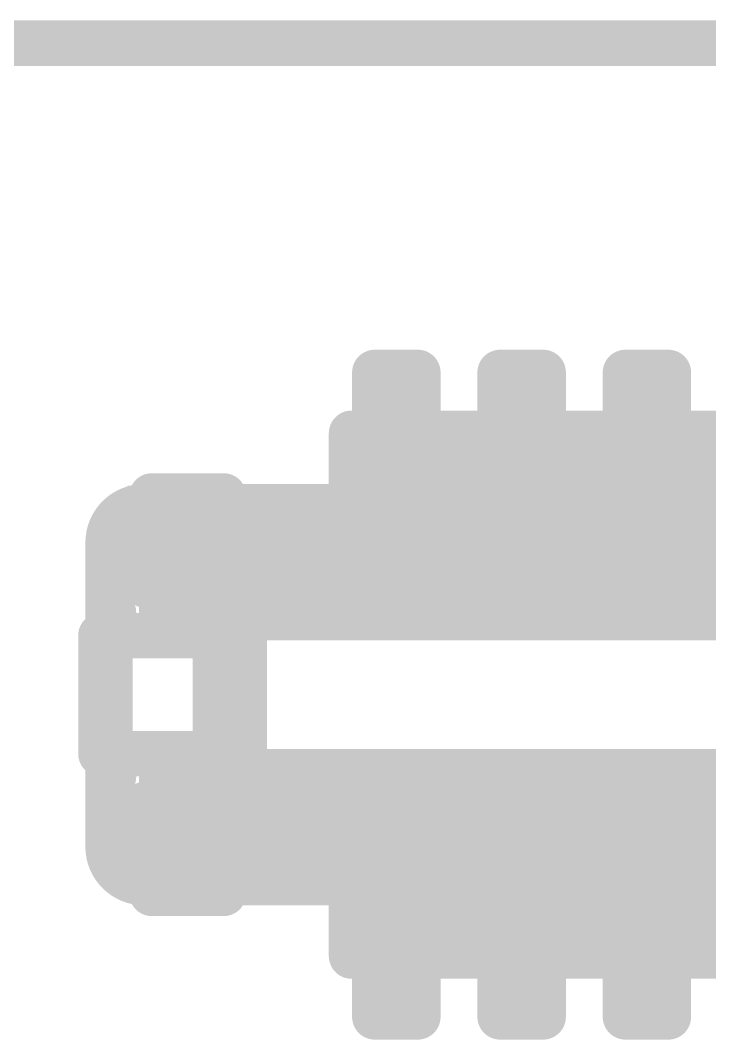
# Model space of a CAD drawing. Header units: millimetres. Extents: x 3362 to 3827, y -139 to 191.
# Drawn here: x 3554.807 to 3556.732, y 1.557 to 4.404 of the extents above; entities that cross this region are included whole.
import ezdxf

# ---------------------------------------------------------------- set-up
doc = ezdxf.new("R2010")
doc.units = ezdxf.units.MM
doc.header["$LTSCALE"] = 23.1
doc.layers.get('0').update_dxf_attribs({"linetype": 'CONTINUOUS'})

# ---------------------------------------------------------------- blocks, each defined once
blk = doc.blocks.new('PAD_R1')
at = {"const_width": 0.5}
blk.add_lwpolyline([(0.25, 0, 1), (-0.25, 0, 1)], format="xyb", close=True, dxfattribs=at)

msp = doc.modelspace()

# ---------------------------------------------------------------- linework, layer by layer
at = {"const_width": 0.127}
for points in [[(3554.582327316119, 4.340920538514993), (3563.782207316119, 4.340920538514993)], [(3555.917352316118, 3.420932538515004), (3555.797210316118, 3.420932538515004)], [(3555.797210316118, 3.251005538515003), (3555.797210316118, 3.420932538515004)], [(3555.917352316118, 3.420932538515004), (3555.917352316118, 3.251005538515003)], [(3556.267364316119, 3.420932538515004), (3556.147222316118, 3.420932538515004)], [(3556.147222316118, 3.251005538515003), (3556.147222316118, 3.420932538515004)], [(3556.267364316119, 3.420932538515004), (3556.267364316119, 3.251005538515003)], [(3556.617122316118, 3.420932538515004), (3556.497234316118, 3.420932538515004)], [(3556.497234316118, 3.251005538515003), (3556.497234316118, 3.420932538515004)], [(3556.617122316118, 3.420932538515004), (3556.617122316118, 3.251005538515003)], [(3555.732187316118, 3.251005538515003), (3562.632350316118, 3.251005538515003)], [(3555.732187316118, 3.251005538515003), (3555.732187316118, 3.076000538515004)], [(3555.732187316118, 3.130862538515004), (3562.632350316118, 3.130862538515004)], [(3555.374807316119, 3.076000538515004), (3555.174657316118, 3.076000538515004)], [(3555.174657316118, 3.076000538515004), (3555.174657316118, 3.04577253851501)], [(3555.374807316119, 3.04577253851501), (3555.374807316119, 3.076000538515004)], [(3555.767237316119, 3.090985538515), (3555.767237316119, 2.990910538514996)], [(3555.767237316119, 3.090985538515), (3555.947325316119, 3.090985538515)], [(3555.947325316119, 2.990910538514996), (3555.947325316119, 3.090985538515)], [(3556.117250316119, 3.090985538515), (3556.297337316119, 3.090985538515)], [(3556.117250316119, 3.090985538515), (3556.117250316119, 2.990910538514996)], [(3556.297337316119, 2.990910538514996), (3556.297337316119, 3.090985538515)], [(3556.467262316119, 3.090985538515), (3556.647347316119, 3.090985538515)], [(3556.467262316119, 3.090985538515), (3556.467262316119, 2.990910538514996)], [(3556.647347316119, 2.990910538514996), (3556.647347316119, 3.090985538515)], [(3555.179737316118, 3.04577253851501), (3555.152304316119, 3.04577253851501)], [(3555.175417316118, 3.044502538515005), (3555.174147316118, 3.043995538515006), (3555.173640316119, 3.043995538515006), (3555.173640316119, 3.043742538515005), (3555.173387316118, 3.043742538515005), (3555.172877316119, 3.043232538514999), (3555.172625316119, 3.043232538514999), (3555.172369316118, 3.042979538515013), (3555.172117316119, 3.042979538515013), (3555.171862316119, 3.042725538515), (3555.171607316119, 3.042725538515), (3555.170337316118, 3.041455538514995), (3555.170085316118, 3.041455538514995), (3555.170085316118, 3.041202538515009), (3555.168815316119, 3.039932538515004), (3555.168815316119, 3.039677538514994), (3555.168307316118, 3.039170538514995), (3555.168307316118, 3.038915538514999)], [(3555.179737316118, 3.04577253851501), (3555.177957316118, 3.045520538514992)], [(3555.179737316118, 3.04577253851501), (3555.574707316118, 3.04577253851501)], [(3555.179737316118, 2.835970538514999), (3555.179737316118, 3.04577253851501)], [(3555.179737316118, 3.04577253851501), (3555.179737316118, 2.895912538515006)], [(3555.574707316118, 3.04577253851501), (3555.702215316119, 3.04577253851501)], [(3555.574707316118, 2.795837538515002), (3555.574707316118, 3.04577253851501)], [(3555.574707316118, 3.04577253851501), (3555.574707316118, 2.795837538515002)], [(3555.702215316119, 2.945952538515002), (3555.702215316119, 3.04577253851501)], [(3555.732187316118, 3.060760538514998), (3555.732187316118, 3.046027538515006), (3555.731932316118, 3.042217538515004), (3555.731932316118, 3.038662538514998), (3555.731677316118, 3.034852538515011), (3555.731425316118, 3.03129553851501), (3555.731425316118, 3.028247538515004), (3555.730662316118, 3.019865538514992), (3555.730154316118, 3.017072538514995), (3555.729899316118, 3.014277538515003), (3555.729392316119, 3.011482538515011), (3555.729137316119, 3.009705538515007), (3555.728884316119, 3.007672538514996), (3555.728377316118, 3.005895538515006), (3555.728122316118, 3.003862538515008), (3555.727614316118, 3.002085538515004), (3555.727107316118, 3.000052538514993), (3555.726090316119, 2.996497538515001), (3555.725582316119, 2.994465538515001), (3555.725074316118, 2.992687538515), (3555.724312316119, 2.990910538514996)], [(3555.728122316118, 3.060760538514998), (3555.767237316119, 3.060760538514998)], [(3555.767237316119, 2.990910538514996), (3555.767237316119, 3.060760538514998)], [(3555.947325316119, 3.060760538514998), (3556.117250316119, 3.060760538514998)], [(3555.947325316119, 3.060760538514998), (3555.947325316119, 2.990910538514996)], [(3556.117250316119, 2.990910538514996), (3556.117250316119, 3.060760538514998)], [(3556.297337316119, 3.060760538514998), (3556.467262316119, 3.060760538514998)], [(3556.297337316119, 3.060760538514998), (3556.297337316119, 2.990910538514996)], [(3556.467262316119, 2.990910538514996), (3556.467262316119, 3.060760538514998)], [(3556.647347316119, 3.060760538514998), (3556.817275316118, 3.060760538514998)], [(3556.647347316119, 3.060760538514998), (3556.647347316119, 2.990910538514996)], [(3555.168307316118, 3.038915538514999), (3555.167545316119, 3.037899538514992), (3555.166020316118, 3.034852538515011), (3555.165767316118, 3.033835538514992), (3555.165257316118, 3.032565538515001), (3555.164749316118, 3.031042538514995), (3555.164497316118, 3.029517538515009), (3555.163987316118, 3.027739538515007), (3555.163735316119, 3.026215538515004), (3555.163227316119, 3.024437538515002), (3555.162972316119, 3.021897538515006), (3555.162464316119, 3.019102538515), (3555.162209316119, 3.016562538515004), (3555.161957316119, 3.013769538515007), (3555.161702316118, 3.011230538514994), (3555.161447316118, 3.008435538515002), (3555.161195316118, 3.005895538515006), (3555.160940316118, 3.003102538514995), (3555.160687316118, 2.997767538514992), (3555.160432316118, 2.992179538515003), (3555.160432316118, 2.986845538514999), (3555.160177316118, 2.981512538515005), (3555.159924316118, 2.975922538515007), (3555.159924316118, 2.960937538515012), (3555.159670316119, 2.953317538515009), (3555.159670316119, 2.825810538515)], [(3555.702215316119, 2.945952538515002), (3555.707295316119, 2.95509553851501), (3555.709834316119, 2.959922538515002), (3555.712374316118, 2.964492538515003), (3555.713390316118, 2.96678053851501), (3555.714660316118, 2.969319538514995), (3555.715930316118, 2.971605538514993), (3555.716947316118, 2.973892538515003), (3555.718217316118, 2.976432538514999), (3555.720247316119, 2.981002538515), (3555.722279316118, 2.986082538514992), (3555.723297316118, 2.988369538515002), (3555.724312316119, 2.990910538514996)], [(3555.767237316119, 2.990910538514996), (3555.724312316119, 2.990910538514996)], [(3555.767237316119, 2.990910538514996), (3555.757332316119, 2.895912538515006)], [(3555.757332316119, 2.895912538515006), (3555.767237316119, 2.990910538514996)], [(3555.947325316119, 2.990910538514996), (3555.767237316119, 2.990910538514996)], [(3556.117250316119, 2.990910538514996), (3555.947325316119, 2.990910538514996)], [(3555.957230316119, 2.895912538515006), (3555.947325316119, 2.990910538514996)], [(3555.947325316119, 2.990910538514996), (3555.957230316119, 2.895912538515006)], [(3556.117250316119, 2.990910538514996), (3556.107345316118, 2.895912538515006)], [(3556.107345316118, 2.895912538515006), (3556.117250316119, 2.990910538514996)], [(3556.297337316119, 2.990910538514996), (3556.117250316119, 2.990910538514996)], [(3556.467262316119, 2.990910538514996), (3556.297337316119, 2.990910538514996)], [(3556.307242316118, 2.895912538515006), (3556.297337316119, 2.990910538514996)], [(3556.297337316119, 2.990910538514996), (3556.307242316118, 2.895912538515006)], [(3556.467262316119, 2.990910538514996), (3556.457357316119, 2.895912538515006)], [(3556.457357316119, 2.895912538515006), (3556.467262316119, 2.990910538514996)], [(3556.647347316119, 2.990910538514996), (3556.467262316119, 2.990910538514996)], [(3556.817275316118, 2.990910538514996), (3556.647347316119, 2.990910538514996)], [(3556.657255316119, 2.895912538515006), (3556.647347316119, 2.990910538514996)], [(3556.647347316119, 2.990910538514996), (3556.657255316119, 2.895912538515006)], [(3555.052227316119, 2.095812538515005), (3555.052227316119, 2.945952538515002)], [(3555.052227316119, 2.945952538515002), (3555.179737316118, 2.945952538515002)], [(3555.574707316118, 2.945952538515002), (3555.179737316118, 2.945952538515002)], [(3555.702215316119, 2.945952538515002), (3555.574707316118, 2.945952538515002)], [(3555.179737316118, 2.895912538515006), (3555.574707316118, 2.895912538515006)], [(3555.282607316119, 2.895912538515006), (3555.179737316118, 2.895912538515006)], [(3555.282607316119, 2.895912538515006), (3555.204120316118, 2.817427538515005)], [(3555.282607316119, 2.895912538515006), (3555.296067316119, 2.880927538514996), (3555.302927316118, 2.873562538515003), (3555.309530316118, 2.866194538515003), (3555.316387316118, 2.858829538514996), (3555.320452316118, 2.854765538514997), (3555.324262316119, 2.850702538514994), (3555.328327316119, 2.846382538515002), (3555.332390316118, 2.842320538515011), (3555.336707316118, 2.838510538514996), (3555.340772316118, 2.834445538514998), (3555.349407316118, 2.826825538514996), (3555.352457316118, 2.824032538514999), (3555.355505316118, 2.821492538515002), (3555.365410316118, 2.813872538515), (3555.367950316118, 2.812092538515003), (3555.370489316118, 2.810569538514997), (3555.373029316118, 2.808792538514993), (3555.378109316119, 2.805742538515005), (3555.380905316119, 2.804220538514997), (3555.383190316118, 2.802950538515006), (3555.385730316118, 2.801680538515001), (3555.390809316118, 2.799647538515003), (3555.395889316118, 2.798122538515003), (3555.398177316119, 2.797362538515003), (3555.400207316118, 2.797107538514993), (3555.402240316118, 2.796600538514994), (3555.404272316118, 2.796345538515013), (3555.406557316119, 2.796092538514998), (3555.408590316119, 2.795837538515002), (3555.410622316118, 2.795837538515002)], [(3555.574707316118, 2.895912538515006), (3555.757332316119, 2.895912538515006)], [(3555.757332316119, 2.795837538515002), (3555.757332316119, 2.895912538515006)], [(3555.757332316119, 2.895912538515006), (3555.757332316119, 2.795837538515002)], [(3555.757332316119, 2.895912538515006), (3555.957230316119, 2.895912538515006)], [(3555.957230316119, 2.895912538515006), (3556.107345316118, 2.895912538515006), (3556.307242316118, 2.895912538515006)], [(3555.957230316119, 2.895912538515006), (3555.957230316119, 2.795837538515002)], [(3555.957230316119, 2.795837538515002), (3555.957230316119, 2.895912538515006)], [(3556.107345316118, 2.795837538515002), (3556.107345316118, 2.895912538515006)], [(3556.107345316118, 2.895912538515006), (3556.107345316118, 2.795837538515002)], [(3556.307242316118, 2.895912538515006), (3556.457357316119, 2.895912538515006), (3556.657255316119, 2.895912538515006)], [(3556.307242316118, 2.895912538515006), (3556.307242316118, 2.795837538515002)], [(3556.307242316118, 2.795837538515002), (3556.307242316118, 2.895912538515006)], [(3556.457357316119, 2.795837538515002), (3556.457357316119, 2.895912538515006)], [(3556.457357316119, 2.895912538515006), (3556.457357316119, 2.795837538515002)], [(3556.657255316119, 2.895912538515006), (3556.807367316118, 2.895912538515006), (3557.007267316118, 2.895912538515006)], [(3556.657255316119, 2.895912538515006), (3556.657255316119, 2.795837538515002)], [(3556.657255316119, 2.795837538515002), (3556.657255316119, 2.895912538515006)], [(3555.173132316118, 2.825810538515), (3555.159670316119, 2.825810538515)], [(3555.163227316119, 2.825810538515), (3555.163987316118, 2.825810538515), (3555.164242316118, 2.826062538515004), (3555.165257316118, 2.826062538515004), (3555.165767316118, 2.826317538514999), (3555.166275316118, 2.826317538514999), (3555.166782316119, 2.826572538515009), (3555.167037316119, 2.826572538515009), (3555.167289316119, 2.826825538514996), (3555.167797316119, 2.826825538514996), (3555.168560316119, 2.827080538515006), (3555.170592316118, 2.828094538515003), (3555.171354316119, 2.828350538515011), (3555.171862316119, 2.82885753851501), (3555.172877316119, 2.829365538515006), (3555.173640316119, 2.829619538515004), (3555.174147316118, 2.830127538515001), (3555.174657316118, 2.830382538514996), (3555.175165316118, 2.830890538514993), (3555.175672316119, 2.83114253851501), (3555.176434316119, 2.831652538515002), (3555.176687316119, 2.831905538515002), (3555.176942316119, 2.831905538515002), (3555.178974316118, 2.833937538515002), (3555.178974316118, 2.834192538515012), (3555.179227316118, 2.834192538515012), (3555.179227316118, 2.834445538514998), (3555.179482316118, 2.834699538515011), (3555.179482316118, 2.834952538514997), (3555.179737316118, 2.835207538515007), (3555.179737316118, 2.835970538514999)], [(3555.173132316118, 2.825810538515), (3555.179737316118, 2.826062538515004), (3555.181259316118, 2.826317538514999), (3555.182530316119, 2.826317538514999), (3555.184054316119, 2.826572538515009), (3555.185325316118, 2.826572538515009), (3555.186847316118, 2.826825538514996), (3555.188117316118, 2.827080538515006), (3555.189642316119, 2.827080538515006), (3555.190912316119, 2.827332538514995), (3555.192945316118, 2.827587538515004), (3555.194722316119, 2.827842538515), (3555.196755316118, 2.828094538515003), (3555.198532316118, 2.828602538515), (3555.200310316119, 2.82885753851501), (3555.202342316118, 2.829112538515005)], [(3555.179737316118, 2.835970538514999), (3555.204120316118, 2.835970538514999)], [(3555.204120316118, 2.835970538514999), (3555.204120316118, 2.835462538515003), (3555.203612316119, 2.834699538515011), (3555.203612316119, 2.834445538514998), (3555.203357316118, 2.833937538515002), (3555.203357316118, 2.833682538514992), (3555.203105316118, 2.833174538514996), (3555.202850316118, 2.832922538515007), (3555.202850316118, 2.832412538515001), (3555.202597316118, 2.832160538514998), (3555.202597316118, 2.831397538515006), (3555.202342316118, 2.831397538515006), (3555.202342316118, 2.830127538515001), (3555.202087316118, 2.829872538515005)], [(3555.202342316118, 2.829872538515005), (3555.202342316118, 2.777295538515006)], [(3555.203612316119, 2.807522538515002), (3555.204120316118, 2.817427538515005)], [(3555.204120316118, 2.835970538514999), (3555.204120316118, 2.817427538515005)], [(3555.202342316118, 2.777295538515006), (3555.202342316118, 2.786185538514999), (3555.202597316118, 2.788472538514995), (3555.202597316118, 2.792790538515007)], [(3555.202597316118, 2.792790538515007), (3555.202850316118, 2.797362538515003)], [(3555.202850316118, 2.797362538515003), (3555.203612316119, 2.807522538515002)], [(3555.437292316118, 2.795837538515002), (3555.364394316119, 2.722939538515007)], [(3555.574707316118, 2.795837538515002), (3555.410622316118, 2.795837538515002)], [(3555.757332316119, 2.795837538515002), (3555.574707316118, 2.795837538515002)], [(3555.957230316119, 2.795837538515002), (3555.757332316119, 2.795837538515002)], [(3556.107345316118, 2.795837538515002), (3555.957230316119, 2.795837538515002)], [(3556.307242316118, 2.795837538515002), (3556.107345316118, 2.795837538515002)], [(3556.457357316119, 2.795837538515002), (3556.307242316118, 2.795837538515002)], [(3556.657255316119, 2.795837538515002), (3556.457357316119, 2.795837538515002)], [(3556.807367316118, 2.795837538515002), (3556.657255316119, 2.795837538515002)], [(3555.202342316118, 2.772977538515008), (3555.202342316118, 2.777295538515006)], [(3555.202342316118, 2.772977538515008), (3555.349407316118, 2.712017538514999)], [(3555.202342316118, 2.685855538515), (3555.202342316118, 2.772977538515008)], [(3555.432212316118, 2.735892538515003), (3555.404780316118, 2.763325538515005)], [(3555.052227316119, 2.750880538515005), (3555.067215316119, 2.750880538515005)], [(3555.057307316119, 2.745800538515013), (3555.052227316119, 2.750880538515005)], [(3555.057307316119, 2.745800538515013), (3555.057307316119, 2.295964538515008)], [(3555.057307316119, 2.745800538515013), (3555.067215316119, 2.745800538515013)], [(3555.057307316119, 2.685855538515), (3555.057307316119, 2.745800538515013)], [(3555.067215316119, 2.69042753851501), (3555.067215316119, 2.750880538515005)], [(3555.372267316118, 2.730812538514996), (3555.372267316118, 2.310952538514996)], [(3562.932325316118, 2.735892538515003), (3555.432212316118, 2.735892538515003)], [(3555.432212316118, 2.305872538515004), (3555.432212316118, 2.735892538515003)], [(3555.057307316119, 2.725987538515), (3555.067215316119, 2.725987538515)], [(3555.349407316118, 2.712017538514999), (3555.353980316118, 2.714812538515005)], [(3555.349407316118, 2.712017538514999), (3555.349407316118, 2.685855538515)], [(3555.353980316118, 2.714812538515005), (3555.357027316119, 2.716842538514996), (3555.357537316118, 2.717097538515006), (3555.358045316118, 2.717605538515002), (3555.358552316118, 2.717859538515), (3555.359060316118, 2.718367538515011), (3555.359567316118, 2.718622538514992), (3555.360585316118, 2.719637538515002), (3555.361092316119, 2.719892538514998), (3555.363377316118, 2.722177538514998), (3555.363887316118, 2.722432538515008), (3555.364394316119, 2.722939538515007)], [(3555.353980316118, 2.326952538515002), (3555.353980316118, 2.714812538515005)], [(3555.052227316119, 2.685855538515), (3555.032162316118, 2.685855538515)], [(3555.032162316118, 2.685855538515), (3555.032162316118, 2.355910538515005)], [(3555.052227316119, 2.685855538515), (3555.056547316119, 2.685855538515)], [(3555.057307316119, 2.685855538515), (3555.067215316119, 2.695762538515012)], [(3555.057307316119, 2.685855538515), (3555.058577316118, 2.685855538515)], [(3555.057562316118, 2.685855538515), (3555.057307316119, 2.685855538515)], [(3555.060357316119, 2.687379538515003), (3555.057562316118, 2.685855538515)], [(3555.352202316119, 2.685855538515), (3555.058577316118, 2.685855538515)], [(3555.067215316119, 2.69042753851501), (3555.066197316119, 2.689920538515011), (3555.065689316119, 2.689920538515011), (3555.065437316119, 2.689665538515001), (3555.064927316118, 2.689412538515001), (3555.064674316119, 2.689412538515001), (3555.064167316118, 2.689157538515005), (3555.063657316118, 2.689157538515005), (3555.063404316118, 2.688902538514995), (3555.062897316118, 2.688649538515008), (3555.062642316118, 2.688649538515008), (3555.062134316118, 2.688394538514999), (3555.061880316119, 2.68814253851501), (3555.061372316119, 2.68814253851501), (3555.060864316119, 2.687632538515004), (3555.060357316119, 2.687379538515003)], [(3555.352202316119, 2.685855538515), (3555.352202316119, 2.355910538515005)], [(3555.052227316119, 2.646992538514993), (3555.057307316119, 2.651312538515)], [(3555.057307316119, 2.590604538514995), (3555.052227316119, 2.586287538515009)], [(3555.057307316119, 2.555807538514998), (3555.052227316119, 2.555807538514998)], [(3555.052227316119, 2.485957538514995), (3555.057307316119, 2.485957538514995)], [(3555.052227316119, 2.455477538515012), (3555.057307316119, 2.451160538514998)], [(3555.057307316119, 2.390452538514992), (3555.052227316119, 2.394772538514999)], [(3555.052227316119, 2.355910538515005), (3555.032162316118, 2.355910538515005)], [(3555.052227316119, 2.355910538515005), (3555.056547316119, 2.355910538515005)], [(3555.057307316119, 2.355910538515005), (3555.352202316119, 2.355910538515005)], [(3555.058577316118, 2.355910538515005), (3555.057307316119, 2.355910538515005)], [(3555.067215316119, 2.346002538515009), (3555.057307316119, 2.355910538515005)], [(3555.057307316119, 2.295964538515008), (3555.057307316119, 2.355910538515005)], [(3555.060357316119, 2.354384538514992), (3555.057562316118, 2.355910538515005)], [(3555.067215316119, 2.351337538515011), (3555.066197316119, 2.351845538515008), (3555.065689316119, 2.351845538515008), (3555.065437316119, 2.352100538515003), (3555.064927316118, 2.352352538515007), (3555.064674316119, 2.352352538515007), (3555.064167316118, 2.352607538515002), (3555.063657316118, 2.352607538515002), (3555.063404316118, 2.352862538514998), (3555.062897316118, 2.353114538515001), (3555.062642316118, 2.353114538515001), (3555.062134316118, 2.353369538514997), (3555.061880316119, 2.353622538515012), (3555.061372316119, 2.353622538515012), (3555.061117316119, 2.353877538514993), (3555.060609316119, 2.354132538515003), (3555.060357316119, 2.354384538514992)], [(3555.067215316119, 2.290884538515002), (3555.067215316119, 2.351337538515011)], [(3555.202342316118, 2.355910538515005), (3555.202342316118, 2.268787538514999)], [(3555.202342316118, 2.268787538514999), (3555.349407316118, 2.329747538515008)], [(3555.349407316118, 2.355910538515005), (3555.349407316118, 2.329747538515008)], [(3555.349407316118, 2.329747538515008), (3555.353980316118, 2.326952538515002)], [(3555.067215316119, 2.315777538515007), (3555.057307316119, 2.315777538515007)], [(3555.353980316118, 2.326952538515002), (3555.357027316119, 2.324922538514997), (3555.357537316118, 2.324667538515001), (3555.358045316118, 2.324160538515002), (3555.358552316118, 2.323904538515009), (3555.359060316118, 2.32339753851501), (3555.359567316118, 2.323142538515), (3555.360585316118, 2.322127538515005), (3555.361092316119, 2.321872538514995), (3555.362870316118, 2.320094538514994), (3555.363377316118, 2.319842538515005), (3555.364394316119, 2.318824538515003)], [(3555.364394316119, 2.318824538515003), (3555.437292316118, 2.245927538515005)], [(3555.432212316118, 2.305872538515004), (3555.404780316118, 2.278440538515)], [(3555.432212316118, 2.305872538515004), (3562.932325316118, 2.305872538515004)], [(3555.052227316119, 2.290884538515002), (3555.057307316119, 2.295964538515008)], [(3555.067215316119, 2.290884538515002), (3555.052227316119, 2.290884538515002)], [(3555.067215316119, 2.295964538515008), (3555.057307316119, 2.295964538515008)], [(3555.202342316118, 2.264470538514999), (3555.202342316118, 2.268787538514999)], [(3555.202342316118, 2.264470538514999), (3555.202342316118, 2.254310538515), (3555.202597316118, 2.252532538515013), (3555.202597316118, 2.250500538514999), (3555.202850316118, 2.246434538515004)], [(3555.202342316118, 2.211892538515002), (3555.202342316118, 2.264470538514999)], [(3555.202850316118, 2.246434538515004), (3555.203357316118, 2.237800538515003), (3555.204120316118, 2.224337538515002)], [(3555.410622316118, 2.245927538515005), (3555.408590316119, 2.245927538515005), (3555.406557316119, 2.245672538514995), (3555.404272316118, 2.245420538515006), (3555.402240316118, 2.245165538514996), (3555.400207316118, 2.244657538515), (3555.398177316119, 2.244402538515004), (3555.395889316118, 2.243642538515005), (3555.390809316118, 2.242117538515004), (3555.385730316118, 2.240085538515004), (3555.383190316118, 2.238815538514999), (3555.380905316119, 2.237544538514996), (3555.378109316119, 2.236022538515002), (3555.370489316118, 2.231450538515006), (3555.365410316118, 2.227892538515007), (3555.355505316118, 2.220272538515005), (3555.352457316118, 2.217732538514994), (3555.349407316118, 2.214940538514995), (3555.340772316118, 2.207320538515006), (3555.336707316118, 2.203255538514995), (3555.332390316118, 2.19944453851501), (3555.328327316119, 2.195382538515005), (3555.324262316119, 2.191062538514998), (3555.320452316118, 2.187000538514994), (3555.316387316118, 2.182935538514997), (3555.309530316118, 2.175570538515004), (3555.302927316118, 2.168202538515004), (3555.296067316119, 2.160837538514997), (3555.282607316119, 2.145852538515001)], [(3555.410622316118, 2.245927538515005), (3555.574707316118, 2.245927538515005)], [(3555.574707316118, 2.245927538515005), (3555.757332316119, 2.245927538515005), (3555.957230316119, 2.245927538515005)], [(3555.574707316118, 1.995992538515011), (3555.574707316118, 2.245927538515005)], [(3555.574707316118, 2.245927538515005), (3555.574707316118, 1.995992538515011)], [(3555.757332316119, 2.245927538515005), (3555.757332316119, 2.145852538515001)], [(3555.757332316119, 2.145852538515001), (3555.757332316119, 2.245927538515005)], [(3555.957230316119, 2.245927538515005), (3556.107345316118, 2.245927538515005), (3556.307242316118, 2.245927538515005)], [(3555.957230316119, 2.145852538515001), (3555.957230316119, 2.245927538515005)], [(3555.957230316119, 2.245927538515005), (3555.957230316119, 2.145852538515001)], [(3556.107345316118, 2.245927538515005), (3556.107345316118, 2.145852538515001)], [(3556.107345316118, 2.145852538515001), (3556.107345316118, 2.245927538515005)], [(3556.307242316118, 2.245927538515005), (3556.457357316119, 2.245927538515005), (3556.657255316119, 2.245927538515005)], [(3556.307242316118, 2.145852538515001), (3556.307242316118, 2.245927538515005)], [(3556.307242316118, 2.245927538515005), (3556.307242316118, 2.145852538515001)], [(3556.457357316119, 2.245927538515005), (3556.457357316119, 2.145852538515001)], [(3556.457357316119, 2.145852538515001), (3556.457357316119, 2.245927538515005)], [(3556.657255316119, 2.245927538515005), (3556.807367316118, 2.245927538515005), (3557.007267316118, 2.245927538515005)], [(3556.657255316119, 2.145852538515001), (3556.657255316119, 2.245927538515005)], [(3556.657255316119, 2.245927538515005), (3556.657255316119, 2.145852538515001)], [(3555.173132316118, 2.215955538515004), (3555.159670316119, 2.215955538515004)], [(3555.159670316119, 2.215955538515004), (3555.159670316119, 2.087177538515007)], [(3555.163227316119, 2.215955538515004), (3555.163987316118, 2.215955538515004), (3555.164242316118, 2.215702538515004), (3555.165257316118, 2.215702538515004), (3555.165767316118, 2.215447538514994), (3555.166275316118, 2.215447538514994), (3555.166782316119, 2.215192538515012), (3555.167037316119, 2.215192538515012), (3555.167289316119, 2.214940538514995), (3555.167797316119, 2.214940538514995), (3555.168560316119, 2.214685538514999), (3555.170592316118, 2.213670538515004), (3555.171354316119, 2.213414538515011), (3555.171862316119, 2.213162538514993), (3555.172369316118, 2.212652538515002), (3555.172877316119, 2.212400538515013), (3555.173640316119, 2.212145538515003), (3555.174147316118, 2.211637538515006), (3555.174657316118, 2.211382538514997), (3555.175165316118, 2.210875538514998), (3555.175672316119, 2.210622538515011), (3555.176434316119, 2.210112538515006), (3555.176687316119, 2.209860538515002), (3555.176942316119, 2.209860538515002), (3555.178974316118, 2.207827538515005), (3555.178974316118, 2.207572538515009), (3555.179227316118, 2.207572538515009), (3555.179227316118, 2.207320538515006), (3555.179482316118, 2.20706553851501), (3555.179482316118, 2.206812538514995), (3555.179737316118, 2.206557538515), (3555.179737316118, 2.205795538515005)], [(3555.173132316118, 2.215955538515004), (3555.179737316118, 2.215702538515004)], [(3555.179737316118, 2.215702538515004), (3555.181259316118, 2.215447538514994), (3555.182530316119, 2.215447538514994), (3555.184054316119, 2.215192538515012), (3555.185325316118, 2.215192538515012), (3555.187102316118, 2.214940538514995), (3555.188627316118, 2.214685538514999), (3555.192182316118, 2.214177538515003), (3555.193707316118, 2.213922538515007), (3555.197262316118, 2.213414538515011), (3555.198787316119, 2.213162538514993), (3555.202342316118, 2.212652538515002)], [(3555.204120316118, 2.224337538515002), (3555.282607316119, 2.145852538515001)], [(3555.204120316118, 2.224337538515002), (3555.204120316118, 2.205795538515005)], [(3555.204120316118, 2.205795538515005), (3555.179737316118, 2.205795538515005)], [(3555.179737316118, 1.995992538515011), (3555.179737316118, 2.205795538515005)], [(3555.202087316118, 2.211892538515002), (3555.202342316118, 2.211637538515006), (3555.202342316118, 2.210367538515001), (3555.202597316118, 2.210367538515001), (3555.202597316118, 2.209605538514992), (3555.202850316118, 2.209352538515006), (3555.202850316118, 2.208842538515), (3555.203105316118, 2.208590538514997), (3555.203357316118, 2.208082538515001), (3555.203357316118, 2.207827538515005), (3555.203612316119, 2.207320538515006), (3555.203612316119, 2.20706553851501), (3555.203867316119, 2.206557538515), (3555.204120316118, 2.205795538515005)], [(3555.179737316118, 2.145852538515001), (3555.282607316119, 2.145852538515001)], [(3555.574707316118, 2.145852538515001), (3555.179737316118, 2.145852538515001)], [(3555.179737316118, 2.145852538515001), (3555.179737316118, 1.995992538515011)], [(3555.757332316119, 2.145852538515001), (3555.574707316118, 2.145852538515001)], [(3555.767237316119, 2.050855538514995), (3555.757332316119, 2.145852538515001)], [(3555.757332316119, 2.145852538515001), (3555.767237316119, 2.050855538514995)], [(3555.957230316119, 2.145852538515001), (3555.757332316119, 2.145852538515001)], [(3555.957230316119, 2.145852538515001), (3555.947325316119, 2.050855538514995)], [(3555.947325316119, 2.050855538514995), (3555.957230316119, 2.145852538515001)], [(3556.107345316118, 2.145852538515001), (3555.957230316119, 2.145852538515001)], [(3556.307242316118, 2.145852538515001), (3556.107345316118, 2.145852538515001)], [(3556.117250316119, 2.050855538514995), (3556.107345316118, 2.145852538515001)], [(3556.107345316118, 2.145852538515001), (3556.117250316119, 2.050855538514995)], [(3556.307242316118, 2.145852538515001), (3556.297337316119, 2.050855538514995)], [(3556.297337316119, 2.050855538514995), (3556.307242316118, 2.145852538515001)], [(3556.457357316119, 2.145852538515001), (3556.307242316118, 2.145852538515001)], [(3556.657255316119, 2.145852538515001), (3556.457357316119, 2.145852538515001)], [(3556.467262316119, 2.050855538514995), (3556.457357316119, 2.145852538515001)], [(3556.457357316119, 2.145852538515001), (3556.467262316119, 2.050855538514995)], [(3556.657255316119, 2.145852538515001), (3556.647347316119, 2.050855538514995)], [(3556.647347316119, 2.050855538514995), (3556.657255316119, 2.145852538515001)], [(3556.807367316118, 2.145852538515001), (3556.657255316119, 2.145852538515001)], [(3555.052227316119, 2.095812538515005), (3555.179737316118, 2.095812538515005)], [(3555.159670316119, 2.087177538515007), (3555.159924316118, 2.078542538515009), (3555.159924316118, 2.069905538515002), (3555.160177316118, 2.061270538515004), (3555.160177316118, 2.055935538515001), (3555.160432316118, 2.050602538515008), (3555.160687316118, 2.045522538515002), (3555.161195316118, 2.038410538515009), (3555.161195316118, 2.034852538515011), (3555.161702316118, 2.031297538515005), (3555.162464316119, 2.022152538515002), (3555.162972316119, 2.019360538515002), (3555.163227316119, 2.017582538515001), (3555.163480316119, 2.016057538515), (3555.163987316118, 2.014280538514996), (3555.164242316118, 2.012755538515009), (3555.164749316118, 2.011232538515003), (3555.165257316118, 2.009452538514992), (3555.165512316118, 2.008437538514997), (3555.166020316118, 2.007422538515002), (3555.166275316118, 2.006405538515011), (3555.166782316119, 2.005134538515009), (3555.167289316119, 2.004120538515011), (3555.168052316119, 2.003357538515004), (3555.168560316119, 2.002342538515009), (3555.169067316118, 2.001579538515003), (3555.171100316118, 1.999547538515003), (3555.173387316118, 1.998022538515002), (3555.174147316118, 1.997770538515013)], [(3555.179737316118, 2.095812538515005), (3555.574707316118, 2.095812538515005)], [(3555.574707316118, 2.095812538515005), (3555.702215316119, 2.095812538515005)], [(3555.702215316119, 2.095812538515005), (3555.707295316119, 2.086670538515008)], [(3555.702215316119, 1.995992538515011), (3555.702215316119, 2.095812538515005)], [(3555.707295316119, 2.086670538515008), (3555.709834316119, 2.081842538515005), (3555.712374316118, 2.077272538515004), (3555.713390316118, 2.074985538515008), (3555.714660316118, 2.072445538514998), (3555.715930316118, 2.070159538515), (3555.716947316118, 2.067872538515005), (3555.718217316118, 2.065332538514994), (3555.720247316119, 2.060762538514993), (3555.722279316118, 2.055682538515001), (3555.723297316118, 2.053394538515008), (3555.724312316119, 2.050855538514995)], [(3555.732187316118, 1.988372538515009), (3555.732187316118, 1.995737538515002), (3555.731932316118, 1.999547538515003), (3555.731932316118, 2.003102538514995), (3555.731677316118, 2.00691253851501), (3555.731425316118, 2.010469538515011), (3555.731425316118, 2.013517538515003), (3555.730662316118, 2.021900538514998), (3555.730154316118, 2.024692538514998), (3555.729899316118, 2.027487538515004), (3555.729392316119, 2.03028253851501), (3555.729137316119, 2.032060538515012), (3555.728884316119, 2.034092538514997), (3555.728377316118, 2.035869538515001), (3555.728122316118, 2.037902538515013), (3555.727614316118, 2.039679538515003), (3555.727107316118, 2.041712538515), (3555.726090316119, 2.045267538515006), (3555.725582316119, 2.047300538515003), (3555.725074316118, 2.049077538514993), (3555.724312316119, 2.050855538514995)], [(3555.724312316119, 2.050855538514995), (3555.767237316119, 2.050855538514995)], [(3555.767237316119, 1.981004538514995), (3555.767237316119, 2.050855538514995)], [(3555.767237316119, 2.050855538514995), (3555.767237316119, 1.950780538515005)], [(3555.767237316119, 2.050855538514995), (3555.947325316119, 2.050855538514995)], [(3555.947325316119, 2.050855538514995), (3556.117250316119, 2.050855538514995), (3556.297337316119, 2.050855538514995)], [(3555.947325316119, 1.950780538515005), (3555.947325316119, 2.050855538514995)], [(3555.947325316119, 2.050855538514995), (3555.947325316119, 1.981004538514995)], [(3556.117250316119, 1.981004538514995), (3556.117250316119, 2.050855538514995)], [(3556.117250316119, 2.050855538514995), (3556.117250316119, 1.950780538515005)], [(3556.297337316119, 2.050855538514995), (3556.467262316119, 2.050855538514995), (3556.647347316119, 2.050855538514995)], [(3556.297337316119, 2.050855538514995), (3556.297337316119, 1.981004538514995)], [(3556.297337316119, 1.950780538515005), (3556.297337316119, 2.050855538514995)], [(3556.467262316119, 1.981004538514995), (3556.467262316119, 2.050855538514995)], [(3556.467262316119, 2.050855538514995), (3556.467262316119, 1.950780538515005)], [(3556.647347316119, 2.050855538514995), (3556.817275316118, 2.050855538514995), (3556.997360316119, 2.050855538514995)], [(3556.647347316119, 2.050855538514995), (3556.647347316119, 1.981004538514995)], [(3556.647347316119, 1.950780538515005), (3556.647347316119, 2.050855538514995)], [(3555.152304316119, 1.995992538515011), (3555.179737316118, 1.995992538515011)], [(3555.174657316118, 1.965764538515003), (3555.174657316118, 1.995992538515011)], [(3555.177957316118, 1.996244538515), (3555.179737316118, 1.995992538515011)], [(3555.574707316118, 1.995992538515011), (3555.179737316118, 1.995992538515011)], [(3555.374807316119, 1.995992538515011), (3555.374807316119, 1.965764538515003)], [(3555.702215316119, 1.995992538515011), (3555.574707316118, 1.995992538515011)], [(3555.732187316118, 1.981004538514995), (3555.732187316118, 1.988372538515009)], [(3555.374807316119, 1.965764538515003), (3555.174657316118, 1.965764538515003)], [(3555.767237316119, 1.981004538514995), (3555.728122316118, 1.981004538514995)], [(3555.732187316118, 1.790760538515002), (3555.732187316118, 1.965764538515003)], [(3556.117250316119, 1.981004538514995), (3555.947325316119, 1.981004538514995)], [(3556.467262316119, 1.981004538514995), (3556.297337316119, 1.981004538514995)], [(3556.817275316118, 1.981004538514995), (3556.647347316119, 1.981004538514995)], [(3555.947325316119, 1.950780538515005), (3555.767237316119, 1.950780538515005)], [(3556.297337316119, 1.950780538515005), (3556.117250316119, 1.950780538515005)], [(3556.647347316119, 1.950780538515005), (3556.467262316119, 1.950780538515005)], [(3555.732187316118, 1.910902538515003), (3562.632350316118, 1.910902538515003)], [(3555.732187316118, 1.790760538515002), (3562.632350316118, 1.790760538515002)], [(3555.797210316118, 1.620832538515003), (3555.797210316118, 1.790760538515002)], [(3555.917352316118, 1.790760538515002), (3555.917352316118, 1.620832538515003)], [(3556.147222316118, 1.620832538515003), (3556.147222316118, 1.790760538515002)], [(3556.267364316119, 1.790760538515002), (3556.267364316119, 1.620832538515003)], [(3556.497234316118, 1.620832538515003), (3556.497234316118, 1.790760538515002)], [(3556.617122316118, 1.790760538515002), (3556.617122316118, 1.620832538515003)], [(3555.797210316118, 1.620832538515003), (3555.917352316118, 1.620832538515003)], [(3556.147222316118, 1.620832538515003), (3556.267364316119, 1.620832538515003)], [(3556.497234316118, 1.620832538515003), (3556.617122316118, 1.620832538515003)]]:
    msp.add_lwpolyline(points, dxfattribs=at)
for points in [[(3555.702215316119, 3.04577253851501, 0.416748), (3555.732187316118, 3.076000538515004)], [(3555.152304316119, 3.04577253851501, 0.413498), (3555.052227316119, 2.945952538515002)], [(3555.177957316118, 3.045520538514992, 0.023835), (3555.175417316118, 3.044502538515005)], [(3555.052227316119, 2.095812538515005, 0.413467), (3555.152304316119, 1.995992538515011)], [(3555.174147316118, 1.997770538515013, 0.034983), (3555.177957316118, 1.996244538515)], [(3555.732187316118, 1.965764538515003, 0.416799), (3555.702215316119, 1.995992538515011)]]:
    msp.add_lwpolyline(points, format="xyb", dxfattribs=at)

# ---------------------------------------------------------------- block references
at = {"xscale": 0.127, "yscale": 0.127}
for p in [(3555.797210316118, 3.420932538515004), (3555.797210316118, 3.420932538515004), (3555.917352316118, 3.420932538515004), (3555.917352316118, 3.420932538515004), (3556.147222316118, 3.420932538515004), (3556.147222316118, 3.420932538515004), (3556.267364316119, 3.420932538515004), (3556.267364316119, 3.420932538515004), (3556.497234316118, 3.420932538515004), (3556.497234316118, 3.420932538515004), (3556.617122316118, 3.420932538515004), (3556.617122316118, 3.420932538515004), (3555.732187316118, 3.251005538515003), (3555.732187316118, 3.251005538515003), (3555.797210316118, 3.251005538515003), (3555.917352316118, 3.251005538515003), (3556.147222316118, 3.251005538515003), (3556.267364316119, 3.251005538515003), (3556.497234316118, 3.251005538515003), (3556.617122316118, 3.251005538515003), (3555.732187316118, 3.130862538515004), (3555.174657316118, 3.076000538515004), (3555.174657316118, 3.076000538515004), (3555.374807316119, 3.076000538515004), (3555.374807316119, 3.076000538515004), (3555.732187316118, 3.076000538515004), (3555.732187316118, 3.076000538515004), (3555.767237316119, 3.090985538515), (3555.767237316119, 3.090985538515), (3555.947325316119, 3.090985538515), (3555.947325316119, 3.090985538515), (3556.117250316119, 3.090985538515), (3556.117250316119, 3.090985538515), (3556.297337316119, 3.090985538515), (3556.297337316119, 3.090985538515), (3556.467262316119, 3.090985538515), (3556.467262316119, 3.090985538515), (3556.647347316119, 3.090985538515), (3556.647347316119, 3.090985538515), (3555.152304316119, 3.04577253851501), (3555.152304316119, 3.04577253851501), (3555.174657316118, 3.04577253851501), (3555.175417316118, 3.044502538515005), (3555.175417316118, 3.044502538515005), (3555.177957316118, 3.045520538514992), (3555.177957316118, 3.045520538514992), (3555.179737316118, 3.04577253851501), (3555.179737316118, 3.04577253851501), (3555.179737316118, 3.04577253851501), (3555.179737316118, 3.04577253851501), (3555.179737316118, 3.04577253851501), (3555.374807316119, 3.04577253851501), (3555.574707316118, 3.04577253851501), (3555.574707316118, 3.04577253851501), (3555.574707316118, 3.04577253851501), (3555.574707316118, 3.04577253851501), (3555.702215316119, 3.04577253851501), (3555.702215316119, 3.04577253851501), (3555.702215316119, 3.04577253851501), (3555.728122316118, 3.060760538514998), (3555.732187316118, 3.060760538514998), (3555.767237316119, 3.060760538514998), (3555.767237316119, 3.060760538514998), (3555.947325316119, 3.060760538514998), (3555.947325316119, 3.060760538514998), (3556.117250316119, 3.060760538514998), (3556.117250316119, 3.060760538514998), (3556.297337316119, 3.060760538514998), (3556.297337316119, 3.060760538514998), (3556.467262316119, 3.060760538514998), (3556.467262316119, 3.060760538514998), (3556.647347316119, 3.060760538514998), (3556.647347316119, 3.060760538514998), (3555.168307316118, 3.038915538514999), (3555.168307316118, 3.038915538514999), (3555.724312316119, 2.990910538514996), (3555.724312316119, 2.990910538514996), (3555.724312316119, 2.990910538514996), (3555.767237316119, 2.990910538514996), (3555.767237316119, 2.990910538514996), (3555.767237316119, 2.990910538514996), (3555.767237316119, 2.990910538514996), (3555.767237316119, 2.990910538514996), (3555.767237316119, 2.990910538514996), (3555.947325316119, 2.990910538514996), (3555.947325316119, 2.990910538514996), (3555.947325316119, 2.990910538514996), (3555.947325316119, 2.990910538514996), (3555.947325316119, 2.990910538514996), (3555.947325316119, 2.990910538514996), (3556.117250316119, 2.990910538514996), (3556.117250316119, 2.990910538514996), (3556.117250316119, 2.990910538514996), (3556.117250316119, 2.990910538514996), (3556.117250316119, 2.990910538514996), (3556.117250316119, 2.990910538514996), (3556.297337316119, 2.990910538514996), (3556.297337316119, 2.990910538514996), (3556.297337316119, 2.990910538514996), (3556.297337316119, 2.990910538514996), (3556.297337316119, 2.990910538514996), (3556.297337316119, 2.990910538514996), (3556.467262316119, 2.990910538514996), (3556.467262316119, 2.990910538514996), (3556.467262316119, 2.990910538514996), (3556.467262316119, 2.990910538514996), (3556.467262316119, 2.990910538514996), (3556.467262316119, 2.990910538514996), (3556.647347316119, 2.990910538514996), (3556.647347316119, 2.990910538514996), (3556.647347316119, 2.990910538514996), (3556.647347316119, 2.990910538514996), (3556.647347316119, 2.990910538514996), (3556.647347316119, 2.990910538514996), (3555.052227316119, 2.945952538515002), (3555.052227316119, 2.945952538515002), (3555.052227316119, 2.945952538515002), (3555.179737316118, 2.945952538515002), (3555.179737316118, 2.945952538515002), (3555.574707316118, 2.945952538515002), (3555.574707316118, 2.945952538515002), (3555.702215316119, 2.945952538515002), (3555.702215316119, 2.945952538515002), (3555.702215316119, 2.945952538515002), (3555.179737316118, 2.895912538515006), (3555.179737316118, 2.895912538515006), (3555.179737316118, 2.895912538515006), (3555.282607316119, 2.895912538515006), (3555.282607316119, 2.895912538515006), (3555.282607316119, 2.895912538515006), (3555.574707316118, 2.895912538515006), (3555.574707316118, 2.895912538515006), (3555.757332316119, 2.895912538515006), (3555.757332316119, 2.895912538515006), (3555.757332316119, 2.895912538515006), (3555.757332316119, 2.895912538515006), (3555.757332316119, 2.895912538515006), (3555.757332316119, 2.895912538515006), (3555.957230316119, 2.895912538515006), (3555.957230316119, 2.895912538515006), (3555.957230316119, 2.895912538515006), (3555.957230316119, 2.895912538515006), (3555.957230316119, 2.895912538515006), (3555.957230316119, 2.895912538515006), (3556.107345316118, 2.895912538515006), (3556.107345316118, 2.895912538515006), (3556.107345316118, 2.895912538515006), (3556.107345316118, 2.895912538515006), (3556.307242316118, 2.895912538515006), (3556.307242316118, 2.895912538515006), (3556.307242316118, 2.895912538515006), (3556.307242316118, 2.895912538515006), (3556.307242316118, 2.895912538515006), (3556.307242316118, 2.895912538515006), (3556.457357316119, 2.895912538515006), (3556.457357316119, 2.895912538515006), (3556.457357316119, 2.895912538515006), (3556.457357316119, 2.895912538515006), (3556.657255316119, 2.895912538515006), (3556.657255316119, 2.895912538515006), (3556.657255316119, 2.895912538515006), (3556.657255316119, 2.895912538515006), (3556.657255316119, 2.895912538515006), (3556.657255316119, 2.895912538515006), (3555.159670316119, 2.825810538515), (3555.159670316119, 2.825810538515), (3555.163227316119, 2.825810538515), (3555.173132316118, 2.825810538515), (3555.173132316118, 2.825810538515), (3555.179737316118, 2.835970538514999), (3555.179737316118, 2.835970538514999), (3555.179737316118, 2.835970538514999), (3555.202087316118, 2.829872538515005), (3555.202342316118, 2.829872538515005), (3555.202342316118, 2.829112538515005), (3555.204120316118, 2.835970538514999), (3555.204120316118, 2.835970538514999), (3555.204120316118, 2.835970538514999), (3555.204120316118, 2.817427538515005), (3555.204120316118, 2.817427538515005), (3555.204120316118, 2.817427538515005), (3555.202597316118, 2.792790538515007), (3555.202597316118, 2.792790538515007), (3555.202850316118, 2.797362538515003), (3555.202850316118, 2.797362538515003), (3555.203612316119, 2.807522538515002), (3555.203612316119, 2.807522538515002), (3555.410622316118, 2.795837538515002), (3555.410622316118, 2.795837538515002), (3555.437292316118, 2.795837538515002), (3555.574707316118, 2.795837538515002), (3555.574707316118, 2.795837538515002), (3555.574707316118, 2.795837538515002), (3555.574707316118, 2.795837538515002), (3555.757332316119, 2.795837538515002), (3555.757332316119, 2.795837538515002), (3555.757332316119, 2.795837538515002), (3555.757332316119, 2.795837538515002), (3555.957230316119, 2.795837538515002), (3555.957230316119, 2.795837538515002), (3555.957230316119, 2.795837538515002), (3555.957230316119, 2.795837538515002), (3556.107345316118, 2.795837538515002), (3556.107345316118, 2.795837538515002), (3556.107345316118, 2.795837538515002), (3556.107345316118, 2.795837538515002), (3556.307242316118, 2.795837538515002), (3556.307242316118, 2.795837538515002), (3556.307242316118, 2.795837538515002), (3556.307242316118, 2.795837538515002), (3556.457357316119, 2.795837538515002), (3556.457357316119, 2.795837538515002), (3556.457357316119, 2.795837538515002), (3556.457357316119, 2.795837538515002), (3556.657255316119, 2.795837538515002), (3556.657255316119, 2.795837538515002), (3556.657255316119, 2.795837538515002), (3556.657255316119, 2.795837538515002), (3555.202342316118, 2.777295538515006), (3555.202342316118, 2.777295538515006), (3555.202342316118, 2.777295538515006), (3555.202342316118, 2.772977538515008), (3555.202342316118, 2.772977538515008), (3555.202342316118, 2.772977538515008), (3555.404780316118, 2.763325538515005), (3555.052227316119, 2.750880538515005), (3555.052227316119, 2.750880538515005), (3555.057307316119, 2.745800538515013), (3555.057307316119, 2.745800538515013), (3555.057307316119, 2.745800538515013), (3555.057307316119, 2.745800538515013), (3555.067215316119, 2.750880538515005), (3555.067215316119, 2.750880538515005), (3555.067215316119, 2.745800538515013), (3555.372267316118, 2.730812538514996), (3555.432212316118, 2.735892538515003), (3555.432212316118, 2.735892538515003), (3555.432212316118, 2.735892538515003), (3555.057307316119, 2.725987538515), (3555.067215316119, 2.725987538515), (3555.349407316118, 2.712017538514999), (3555.349407316118, 2.712017538514999), (3555.349407316118, 2.712017538514999), (3555.353980316118, 2.714812538515005), (3555.353980316118, 2.714812538515005), (3555.353980316118, 2.714812538515005), (3555.364394316119, 2.722939538515007), (3555.364394316119, 2.722939538515007), (3555.032162316118, 2.685855538515), (3555.032162316118, 2.685855538515), (3555.052227316119, 2.685855538515), (3555.052227316119, 2.685855538515), (3555.056547316119, 2.685855538515), (3555.057307316119, 2.685855538515), (3555.057307316119, 2.685855538515), (3555.057307316119, 2.685855538515), (3555.057307316119, 2.685855538515), (3555.057562316118, 2.685855538515), (3555.057562316118, 2.685855538515), (3555.058577316118, 2.685855538515), (3555.058577316118, 2.685855538515), (3555.060357316119, 2.687379538515003), (3555.060357316119, 2.687379538515003), (3555.067215316119, 2.695762538515012), (3555.067215316119, 2.69042753851501), (3555.067215316119, 2.69042753851501), (3555.202342316118, 2.685855538515), (3555.349407316118, 2.685855538515), (3555.352202316119, 2.685855538515), (3555.352202316119, 2.685855538515), (3555.052227316119, 2.646992538514993), (3555.057307316119, 2.651312538515), (3555.052227316119, 2.586287538515009), (3555.057307316119, 2.590604538514995), (3555.052227316119, 2.555807538514998), (3555.057307316119, 2.555807538514998), (3555.052227316119, 2.485957538514995), (3555.057307316119, 2.485957538514995), (3555.052227316119, 2.455477538515012), (3555.057307316119, 2.451160538514998), (3555.052227316119, 2.394772538514999), (3555.057307316119, 2.390452538514992), (3555.032162316118, 2.355910538515005), (3555.032162316118, 2.355910538515005), (3555.052227316119, 2.355910538515005), (3555.052227316119, 2.355910538515005), (3555.056547316119, 2.355910538515005), (3555.057307316119, 2.355910538515005), (3555.057307316119, 2.355910538515005), (3555.057307316119, 2.355910538515005), (3555.057307316119, 2.355910538515005), (3555.057562316118, 2.355910538515005), (3555.058577316118, 2.355910538515005), (3555.060357316119, 2.354384538514992), (3555.060357316119, 2.354384538514992), (3555.067215316119, 2.351337538515011), (3555.067215316119, 2.351337538515011), (3555.067215316119, 2.346002538515009), (3555.202342316118, 2.355910538515005), (3555.349407316118, 2.355910538515005), (3555.349407316118, 2.329747538515008), (3555.349407316118, 2.329747538515008), (3555.349407316118, 2.329747538515008), (3555.352202316119, 2.355910538515005), (3555.352202316119, 2.355910538515005), (3555.057307316119, 2.315777538515007), (3555.067215316119, 2.315777538515007), (3555.353980316118, 2.326952538515002), (3555.353980316118, 2.326952538515002), (3555.353980316118, 2.326952538515002), (3555.364394316119, 2.318824538515003), (3555.364394316119, 2.318824538515003), (3555.372267316118, 2.310952538514996), (3555.432212316118, 2.305872538515004), (3555.432212316118, 2.305872538515004), (3555.432212316118, 2.305872538515004), (3555.052227316119, 2.290884538515002), (3555.052227316119, 2.290884538515002), (3555.057307316119, 2.295964538515008), (3555.057307316119, 2.295964538515008), (3555.057307316119, 2.295964538515008), (3555.057307316119, 2.295964538515008), (3555.067215316119, 2.295964538515008), (3555.067215316119, 2.290884538515002), (3555.067215316119, 2.290884538515002), (3555.404780316118, 2.278440538515), (3555.202342316118, 2.268787538514999), (3555.202342316118, 2.268787538514999), (3555.202342316118, 2.268787538514999), (3555.202342316118, 2.264470538514999), (3555.202342316118, 2.264470538514999), (3555.202342316118, 2.264470538514999), (3555.202850316118, 2.246434538515004), (3555.202850316118, 2.246434538515004), (3555.410622316118, 2.245927538515005), (3555.410622316118, 2.245927538515005), (3555.437292316118, 2.245927538515005), (3555.574707316118, 2.245927538515005), (3555.574707316118, 2.245927538515005), (3555.574707316118, 2.245927538515005), (3555.574707316118, 2.245927538515005), (3555.757332316119, 2.245927538515005), (3555.757332316119, 2.245927538515005), (3555.957230316119, 2.245927538515005), (3555.957230316119, 2.245927538515005), (3555.957230316119, 2.245927538515005), (3555.957230316119, 2.245927538515005), (3556.107345316118, 2.245927538515005), (3556.107345316118, 2.245927538515005), (3556.307242316118, 2.245927538515005), (3556.307242316118, 2.245927538515005), (3556.307242316118, 2.245927538515005), (3556.307242316118, 2.245927538515005), (3556.457357316119, 2.245927538515005), (3556.457357316119, 2.245927538515005), (3556.657255316119, 2.245927538515005), (3556.657255316119, 2.245927538515005), (3556.657255316119, 2.245927538515005), (3556.657255316119, 2.245927538515005), (3555.159670316119, 2.215955538515004), (3555.159670316119, 2.215955538515004), (3555.163227316119, 2.215955538515004), (3555.173132316118, 2.215955538515004), (3555.173132316118, 2.215955538515004), (3555.179737316118, 2.215702538515004), (3555.179737316118, 2.215702538515004), (3555.204120316118, 2.224337538515002), (3555.204120316118, 2.224337538515002), (3555.204120316118, 2.224337538515002), (3555.179737316118, 2.205795538515005), (3555.179737316118, 2.205795538515005), (3555.179737316118, 2.205795538515005), (3555.202087316118, 2.211892538515002), (3555.202342316118, 2.212652538515002), (3555.202342316118, 2.211892538515002), (3555.204120316118, 2.205795538515005), (3555.204120316118, 2.205795538515005), (3555.204120316118, 2.205795538515005), (3555.179737316118, 2.145852538515001), (3555.179737316118, 2.145852538515001), (3555.179737316118, 2.145852538515001), (3555.282607316119, 2.145852538515001), (3555.282607316119, 2.145852538515001), (3555.282607316119, 2.145852538515001), (3555.574707316118, 2.145852538515001), (3555.574707316118, 2.145852538515001), (3555.757332316119, 2.145852538515001), (3555.757332316119, 2.145852538515001), (3555.757332316119, 2.145852538515001), (3555.757332316119, 2.145852538515001), (3555.757332316119, 2.145852538515001), (3555.757332316119, 2.145852538515001), (3555.957230316119, 2.145852538515001), (3555.957230316119, 2.145852538515001), (3555.957230316119, 2.145852538515001), (3555.957230316119, 2.145852538515001), (3555.957230316119, 2.145852538515001), (3555.957230316119, 2.145852538515001), (3556.107345316118, 2.145852538515001), (3556.107345316118, 2.145852538515001), (3556.107345316118, 2.145852538515001), (3556.107345316118, 2.145852538515001), (3556.107345316118, 2.145852538515001), (3556.107345316118, 2.145852538515001), (3556.307242316118, 2.145852538515001), (3556.307242316118, 2.145852538515001), (3556.307242316118, 2.145852538515001), (3556.307242316118, 2.145852538515001), (3556.307242316118, 2.145852538515001), (3556.307242316118, 2.145852538515001), (3556.457357316119, 2.145852538515001), (3556.457357316119, 2.145852538515001), (3556.457357316119, 2.145852538515001), (3556.457357316119, 2.145852538515001), (3556.457357316119, 2.145852538515001), (3556.457357316119, 2.145852538515001), (3556.657255316119, 2.145852538515001), (3556.657255316119, 2.145852538515001), (3556.657255316119, 2.145852538515001), (3556.657255316119, 2.145852538515001), (3556.657255316119, 2.145852538515001), (3556.657255316119, 2.145852538515001), (3555.052227316119, 2.095812538515005), (3555.052227316119, 2.095812538515005), (3555.052227316119, 2.095812538515005), (3555.159670316119, 2.087177538515007), (3555.159670316119, 2.087177538515007), (3555.179737316118, 2.095812538515005), (3555.179737316118, 2.095812538515005), (3555.574707316118, 2.095812538515005), (3555.574707316118, 2.095812538515005), (3555.702215316119, 2.095812538515005), (3555.702215316119, 2.095812538515005), (3555.702215316119, 2.095812538515005), (3555.707295316119, 2.086670538515008), (3555.707295316119, 2.086670538515008), (3555.724312316119, 2.050855538514995), (3555.724312316119, 2.050855538514995), (3555.724312316119, 2.050855538514995), (3555.767237316119, 2.050855538514995), (3555.767237316119, 2.050855538514995), (3555.767237316119, 2.050855538514995), (3555.767237316119, 2.050855538514995), (3555.767237316119, 2.050855538514995), (3555.767237316119, 2.050855538514995), (3555.947325316119, 2.050855538514995), (3555.947325316119, 2.050855538514995), (3555.947325316119, 2.050855538514995), (3555.947325316119, 2.050855538514995), (3555.947325316119, 2.050855538514995), (3555.947325316119, 2.050855538514995), (3556.117250316119, 2.050855538514995), (3556.117250316119, 2.050855538514995), (3556.117250316119, 2.050855538514995), (3556.117250316119, 2.050855538514995), (3556.297337316119, 2.050855538514995), (3556.297337316119, 2.050855538514995), (3556.297337316119, 2.050855538514995), (3556.297337316119, 2.050855538514995), (3556.297337316119, 2.050855538514995), (3556.297337316119, 2.050855538514995), (3556.467262316119, 2.050855538514995), (3556.467262316119, 2.050855538514995), (3556.467262316119, 2.050855538514995), (3556.467262316119, 2.050855538514995), (3556.647347316119, 2.050855538514995), (3556.647347316119, 2.050855538514995), (3556.647347316119, 2.050855538514995), (3556.647347316119, 2.050855538514995), (3556.647347316119, 2.050855538514995), (3556.647347316119, 2.050855538514995), (3555.152304316119, 1.995992538515011), (3555.152304316119, 1.995992538515011), (3555.174147316118, 1.997770538515013), (3555.174147316118, 1.997770538515013), (3555.174657316118, 1.995992538515011), (3555.177957316118, 1.996244538515), (3555.177957316118, 1.996244538515), (3555.179737316118, 1.995992538515011), (3555.179737316118, 1.995992538515011), (3555.179737316118, 1.995992538515011), (3555.179737316118, 1.995992538515011), (3555.179737316118, 1.995992538515011), (3555.374807316119, 1.995992538515011), (3555.574707316118, 1.995992538515011), (3555.574707316118, 1.995992538515011), (3555.574707316118, 1.995992538515011), (3555.574707316118, 1.995992538515011), (3555.702215316119, 1.995992538515011), (3555.702215316119, 1.995992538515011), (3555.702215316119, 1.995992538515011), (3555.732187316118, 1.988372538515009), (3555.732187316118, 1.988372538515009), (3555.174657316118, 1.965764538515003), (3555.174657316118, 1.965764538515003), (3555.374807316119, 1.965764538515003), (3555.374807316119, 1.965764538515003), (3555.728122316118, 1.981004538514995), (3555.732187316118, 1.981004538514995), (3555.732187316118, 1.965764538515003), (3555.732187316118, 1.965764538515003), (3555.767237316119, 1.981004538514995), (3555.767237316119, 1.981004538514995), (3555.947325316119, 1.981004538514995), (3555.947325316119, 1.981004538514995), (3556.117250316119, 1.981004538514995), (3556.117250316119, 1.981004538514995), (3556.297337316119, 1.981004538514995), (3556.297337316119, 1.981004538514995), (3556.467262316119, 1.981004538514995), (3556.467262316119, 1.981004538514995), (3556.647347316119, 1.981004538514995), (3556.647347316119, 1.981004538514995), (3555.767237316119, 1.950780538515005), (3555.767237316119, 1.950780538515005), (3555.947325316119, 1.950780538515005), (3555.947325316119, 1.950780538515005), (3556.117250316119, 1.950780538515005), (3556.117250316119, 1.950780538515005), (3556.297337316119, 1.950780538515005), (3556.297337316119, 1.950780538515005), (3556.467262316119, 1.950780538515005), (3556.467262316119, 1.950780538515005), (3556.647347316119, 1.950780538515005), (3556.647347316119, 1.950780538515005), (3555.732187316118, 1.910902538515003), (3555.732187316118, 1.790760538515002), (3555.732187316118, 1.790760538515002), (3555.797210316118, 1.790760538515002), (3555.917352316118, 1.790760538515002), (3556.147222316118, 1.790760538515002), (3556.267364316119, 1.790760538515002), (3556.497234316118, 1.790760538515002), (3556.617122316118, 1.790760538515002), (3555.797210316118, 1.620832538515003), (3555.797210316118, 1.620832538515003), (3555.917352316118, 1.620832538515003), (3555.917352316118, 1.620832538515003), (3556.147222316118, 1.620832538515003), (3556.147222316118, 1.620832538515003), (3556.267364316119, 1.620832538515003), (3556.267364316119, 1.620832538515003), (3556.497234316118, 1.620832538515003), (3556.497234316118, 1.620832538515003), (3556.617122316118, 1.620832538515003), (3556.617122316118, 1.620832538515003)]:
    msp.add_blockref('PAD_R1', p, dxfattribs=at)

doc.saveas('drawing.dxf')
